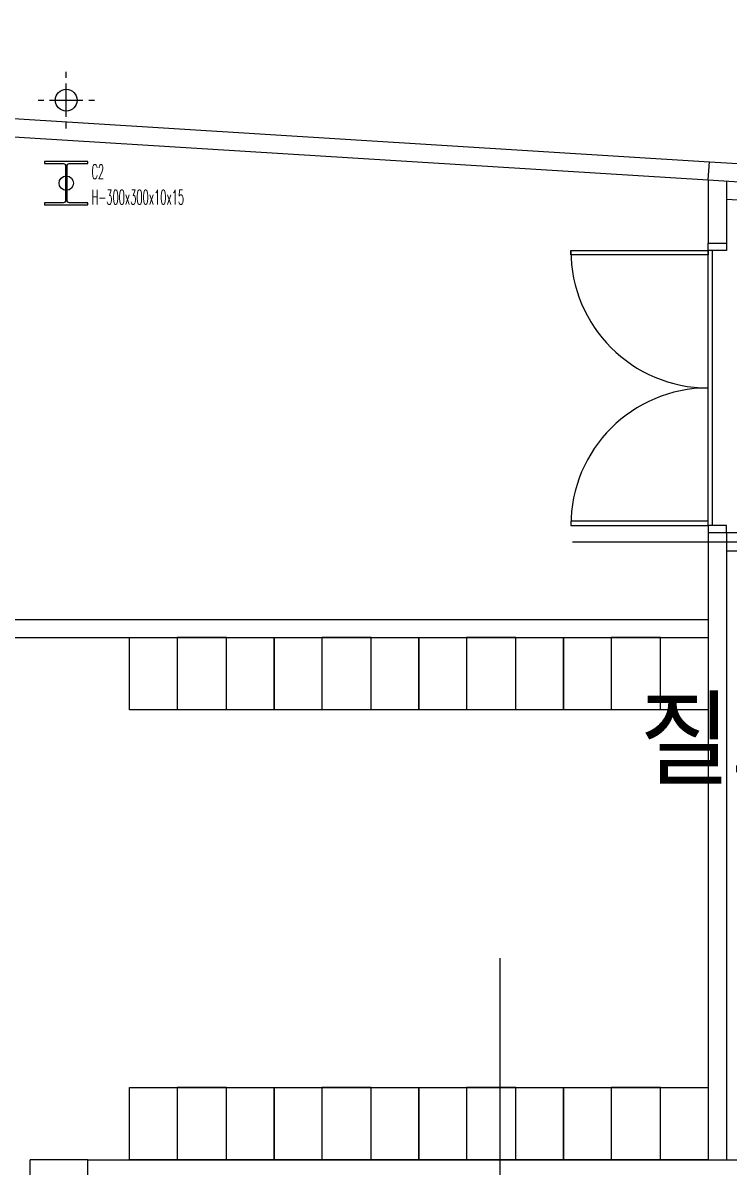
# Model space of a CAD drawing. Header units: millimetres. Extents: x 10462777 to 22643323, y 453826 to 1389191.
# Drawn here: x 11488073 to 11492955, y 612385 to 620293 of the extents above; entities that cross this region are included whole.
import ezdxf
from ezdxf.enums import TextEntityAlignment as Align

# ---------------------------------------------------------------- set-up
doc = ezdxf.new("R2010")
doc.units = ezdxf.units.MM
doc.header["$LTSCALE"] = 200
doc.header["$MEASUREMENT"] = 0
doc.linetypes.add('CEN', pattern=[62, 60, -1, 0, -1])
for name, color, linetype in [('4', 4, 'CONTINUOUS'), ('CEN', 1, 'CONTINUOUS'), ('CEN2', 8, 'CEN'), ('COL', 2, 'CONTINUOUS'), ('door', 4, 'CONTINUOUS'), ('EL', 9, 'CONTINUOUS'), ('HATCH', 8, 'CONTINUOUS'), ('panel', 4, 'CONTINUOUS'), ('TEXT', 7, 'CONTINUOUS')]:
    doc.layers.add(name, color=color, linetype=linetype)
doc.layers.add('No_Print', color=153, linetype='CONTINUOUS', plot=False)
doc.styles.add('HYwulM', font='txt.shx ', dxfattribs={"bigfont": ' whgtxt.shx'})
doc.styles.add('HY울릉도L', font='txt.shx ', dxfattribs={"bigfont": ' whgtxt.shx'})

msp = doc.modelspace()

# ---------------------------------------------------------------- linework, layer by layer
at = {"layer": '4', "color": 253}
for p, q in [((11488810.7949, 615544.73366), (11488810.7949, 616044.73366)), ((11488810.7949, 616044.73366), (11489810.7949, 616044.73366)), ((11489480.7949, 616044.73366), (11489140.7949, 616044.73366)), ((11489140.7949, 616044.73366), (11489140.7949, 615544.73366)), ((11489480.7949, 615544.73366), (11489480.7949, 616044.73366)), ((11489810.7949, 616044.73366), (11489810.7949, 615544.73366)), ((11489810.7949, 615544.73366), (11489810.7949, 616044.73366)), ((11489810.7949, 616044.73366), (11490810.7949, 616044.73366)), ((11490480.7949, 616044.73366), (11490140.7949, 616044.73366)), ((11490140.7949, 616044.73366), (11490140.7949, 615544.73366)), ((11490480.7949, 615544.73366), (11490480.7949, 616044.73366)), ((11490810.7949, 616044.73366), (11490810.7949, 615544.73366)), ((11490810.7949, 615544.73366), (11490810.7949, 616044.73366)), ((11490810.7949, 616044.73366), (11491810.7949, 616044.73366)), ((11491480.7949, 616044.73366), (11491140.7949, 616044.73366)), ((11491140.7949, 616044.73366), (11491140.7949, 615544.73366)), ((11491480.7949, 615544.73366), (11491480.7949, 616044.73366)), ((11491810.7949, 615544.73366), (11491810.7949, 616044.73366)), ((11491810.7949, 616044.73366), (11492810.7949, 616044.73366)), ((11491810.7949, 616044.73366), (11491810.7949, 615544.73366)), ((11492480.7949, 616044.73366), (11492140.7949, 616044.73366)), ((11492140.7949, 616044.73366), (11492140.7949, 615544.73366)), ((11492480.7949, 615544.73366), (11492480.7949, 616044.73366)), ((11492810.7949, 616044.73366), (11492810.7949, 615544.73366)), ((11489810.7949, 615544.73366), (11488810.7949, 615544.73366)), ((11489810.7949, 615544.73366), (11489480.7949, 615544.73366)), ((11490810.7949, 615544.73366), (11489810.7949, 615544.73366)), ((11490810.7949, 615544.73366), (11490480.7949, 615544.73366)), ((11491810.7949, 615544.73366), (11490810.7949, 615544.73366)), ((11491810.7949, 615544.73366), (11491480.7949, 615544.73366)), ((11492810.7949, 615544.73366), (11491810.7949, 615544.73366)), ((11492810.7949, 615544.73366), (11492480.7949, 615544.73366)), ((11488810.7949, 612434.73366), (11488810.7949, 612934.73366)), ((11488810.7949, 612934.73366), (11489810.7949, 612934.73366)), ((11489480.7949, 612934.73366), (11489140.7949, 612934.73366)), ((11489140.7949, 612934.73366), (11489140.7949, 612434.73366)), ((11489480.7949, 612434.73366), (11489480.7949, 612934.73366)), ((11489810.7949, 612934.73366), (11489810.7949, 612434.73366)), ((11489810.7949, 612434.73366), (11489810.7949, 612934.73366)), ((11489810.7949, 612934.73366), (11490810.7949, 612934.73366)), ((11490480.7949, 612934.73366), (11490140.7949, 612934.73366)), ((11490140.7949, 612934.73366), (11490140.7949, 612434.73366)), ((11490480.7949, 612434.73366), (11490480.7949, 612934.73366)), ((11490810.7949, 612934.73366), (11490810.7949, 612434.73366)), ((11490810.7949, 612434.73366), (11490810.7949, 612934.73366)), ((11490810.7949, 612934.73366), (11491810.7949, 612934.73366)), ((11491480.7949, 612934.73366), (11491140.7949, 612934.73366)), ((11491140.7949, 612934.73366), (11491140.7949, 612434.73366)), ((11491480.7949, 612434.73366), (11491480.7949, 612934.73366)), ((11491810.7949, 612434.73366), (11491810.7949, 612934.73366)), ((11491810.7949, 612934.73366), (11492810.7949, 612934.73366)), ((11491810.7949, 612934.73366), (11491810.7949, 612434.73366)), ((11492480.7949, 612934.73366), (11492140.7949, 612934.73366)), ((11492140.7949, 612934.73366), (11492140.7949, 612434.73366)), ((11492480.7949, 612434.73366), (11492480.7949, 612934.73366)), ((11492810.7949, 612934.73366), (11492810.7949, 612434.73366)), ((11489810.7949, 612434.73366), (11488810.7949, 612434.73366)), ((11489810.7949, 612434.73366), (11489480.7949, 612434.73366)), ((11490810.7949, 612434.73366), (11489810.7949, 612434.73366)), ((11490810.7949, 612434.73366), (11490480.7949, 612434.73366)), ((11491810.7949, 612434.73366), (11490810.7949, 612434.73366)), ((11491810.7949, 612434.73366), (11491480.7949, 612434.73366)), ((11492810.7949, 612434.73366), (11491810.7949, 612434.73366)), ((11492810.7949, 612434.73366), (11492480.7949, 612434.73366))]:
    msp.add_line(p, q, dxfattribs=at)
at = {"layer": 'CEN', "color": 253}
msp.add_line((11491873.2949, 616707.23366), (11497373.2949, 616707.23366), dxfattribs=at)
at = {"layer": 'CEN2', "color": 253}
msp.add_line((11491373.2949, 566349.28543), (11491373.2949, 613829.28543), dxfattribs=at)
at = {"layer": 'COL', "color": 253}
msp.add_lwpolyline([(11488368.2949, 619065.85818, -0.4142135624), (11488352.2949, 619049.85818), (11488223.2949, 619049.85818), (11488223.2949, 619034.85818), (11488523.2949, 619034.85818), (11488523.2949, 619049.85818), (11488394.2949, 619049.85818, -0.4142135624), (11488378.2949, 619065.85818), (11488378.2949, 619303.85818, -0.4142135624), (11488394.2949, 619319.85818), (11488523.2949, 619319.85818), (11488523.2949, 619334.85818), (11488223.2949, 619334.85818), (11488223.2949, 619319.85818), (11488352.2949, 619319.85818, -0.4142135624), (11488368.2949, 619303.85818)], format="xyb", close=True, dxfattribs=at)
at = {"layer": 'door', "color": 253}
for p, q in [((11491860.7949, 618689.73366), (11491860.7949, 618719.73366)), ((11491860.7949, 618719.73366), (11492810.7949, 618719.73366)), ((11492810.7949, 618719.73366), (11492810.7949, 618689.73366)), ((11492810.7949, 618689.73366), (11491860.7949, 618689.73366)), ((11491860.7949, 616849.73366), (11491860.7949, 616819.73366)), ((11492810.7949, 616849.73366), (11491860.7949, 616849.73366)), ((11491860.7949, 616819.73366), (11492810.7949, 616819.73366)), ((11492810.7949, 616819.73366), (11492810.7949, 616849.73366))]:
    msp.add_line(p, q, dxfattribs=at)
at = {"layer": 'door', "color": 253, "linetype": 'Continuous'}
for p, q in [((11492810.7949, 618719.73366), (11492810.7949, 618769.73366)), ((11492810.7949, 618769.73366), (11492935.7949, 618769.73366)), ((11492935.7949, 618719.73366), (11492810.7949, 618719.73366)), ((11492935.7949, 618769.73366), (11492935.7949, 618719.73366)), ((11492935.7949, 616819.73366), (11492810.7949, 616819.73366)), ((11492810.7949, 616819.73366), (11492810.7949, 616769.73366)), ((11492935.7949, 616769.73366), (11492935.7949, 616819.73366)), ((11492810.7949, 616769.73366), (11492935.7949, 616769.73366))]:
    msp.add_line(p, q, dxfattribs=at)
at = {"layer": 'door', "color": 253}
for centre, start, end in [((11492810.7949, 618719.73366), 180, 270), ((11492810.7949, 616819.73366), 90, 180)]:
    msp.add_arc(centre, 950, start, end, dxfattribs=at)
at = {"layer": 'EL', "color": 253, "ltscale": 10}
for p, q in [((11477343.53712, 620292.6437), (11492818.53712, 619332.31291)), ((11477335.7949, 620167.8837), (11492810.7949, 619207.5529)), ((11492935.7949, 619074.55533), (11511525.7949, 617920.91724))]:
    msp.add_line(p, q, dxfattribs=at)
at = {"layer": 'EL', "color": 253}
for p, q in [((11492810.7949, 616819.73366), (11492810.7949, 618719.73366)), ((11492840.7949, 616819.73366), (11492840.7949, 618719.73366))]:
    msp.add_line(p, q, dxfattribs=at)
at = {"layer": 'HATCH', "color": 253}
for p, q in [((11488373.2949, 619913.45949), (11488373.2949, 619953.45949)), ((11488373.2949, 619643.45949), (11488373.2949, 619873.45949)), ((11488178.2949, 619758.45949), (11488218.2949, 619758.45949)), ((11488258.2949, 619758.45949), (11488488.2949, 619758.45949)), ((11488528.2949, 619758.45949), (11488568.2949, 619758.45949)), ((11488373.2949, 619563.45949), (11488373.2949, 619603.45949))]:
    msp.add_line(p, q, dxfattribs=at)
msp.add_ellipse((11488373.2949, 619758.45949), major_axis=(-53.03301, 53.03301), ratio=1, start_param=-0.7853981634, end_param=5.4977871438, dxfattribs=at)
at = {"layer": 'No_Print', "color": 253}
msp.add_circle((11488373.2949, 619184.85818), 50, dxfattribs=at)
at = {"layer": 'panel', "color": 253}
for p, q in [((11492810.7949, 619207.5529), (11492818.53712, 619332.31291)), ((11492818.53712, 619332.31291), (11496605.29381, 619097.31846)), ((11492810.7949, 619207.5529), (11496597.55159, 618972.55846)), ((11492810.7949, 619207.5529), (11492810.7949, 618769.73366)), ((11492935.7949, 619199.79579), (11492935.7949, 618769.73366)), ((11492810.7949, 618769.73366), (11492935.7949, 618769.73366)), ((11492810.7949, 616769.73366), (11492810.7949, 612434.73366)), ((11492810.7949, 616769.73366), (11492935.7949, 616769.73366)), ((11492935.7949, 616769.73366), (11495260.7949, 616769.73366)), ((11492935.7949, 616769.73366), (11492935.7949, 612434.73366)), ((11492935.7949, 616644.73366), (11495260.7949, 616644.73366)), ((11487423.2949, 616169.73366), (11492810.7949, 616169.73366)), ((11487423.2949, 616044.73366), (11492810.7949, 616044.73366)), ((11488123.2949, 611409.73366), (11488123.2949, 612434.73366)), ((11488523.2949, 612434.73366), (11488123.2949, 612434.73366)), ((11488523.2949, 612434.73366), (11511625.7949, 612434.73366)), ((11488523.2949, 606807.23366), (11488523.2949, 612434.73366))]:
    msp.add_line(p, q, dxfattribs=at)

# ---------------------------------------------------------------- texts
at = {"layer": 'No_Print', "color": 253, "style": 'HYwulM', "width": 0.5}
for s, p in [('C2', (11488547.12968, 619263.96747)), ('H-300x300x10x15', (11488547.12968, 619087.95735))]:
    msp.add_text(s, height=100, dxfattribs=at).set_placement(p, align=Align.MIDDLE_LEFT)
at = {"layer": 'TEXT', "color": 3, "style": 'HY울릉도L'}
msp.add_text('질소발생기실', height=600, dxfattribs=at).set_placement((11492333.07992, 615026.07764))

doc.saveas('drawing.dxf')
